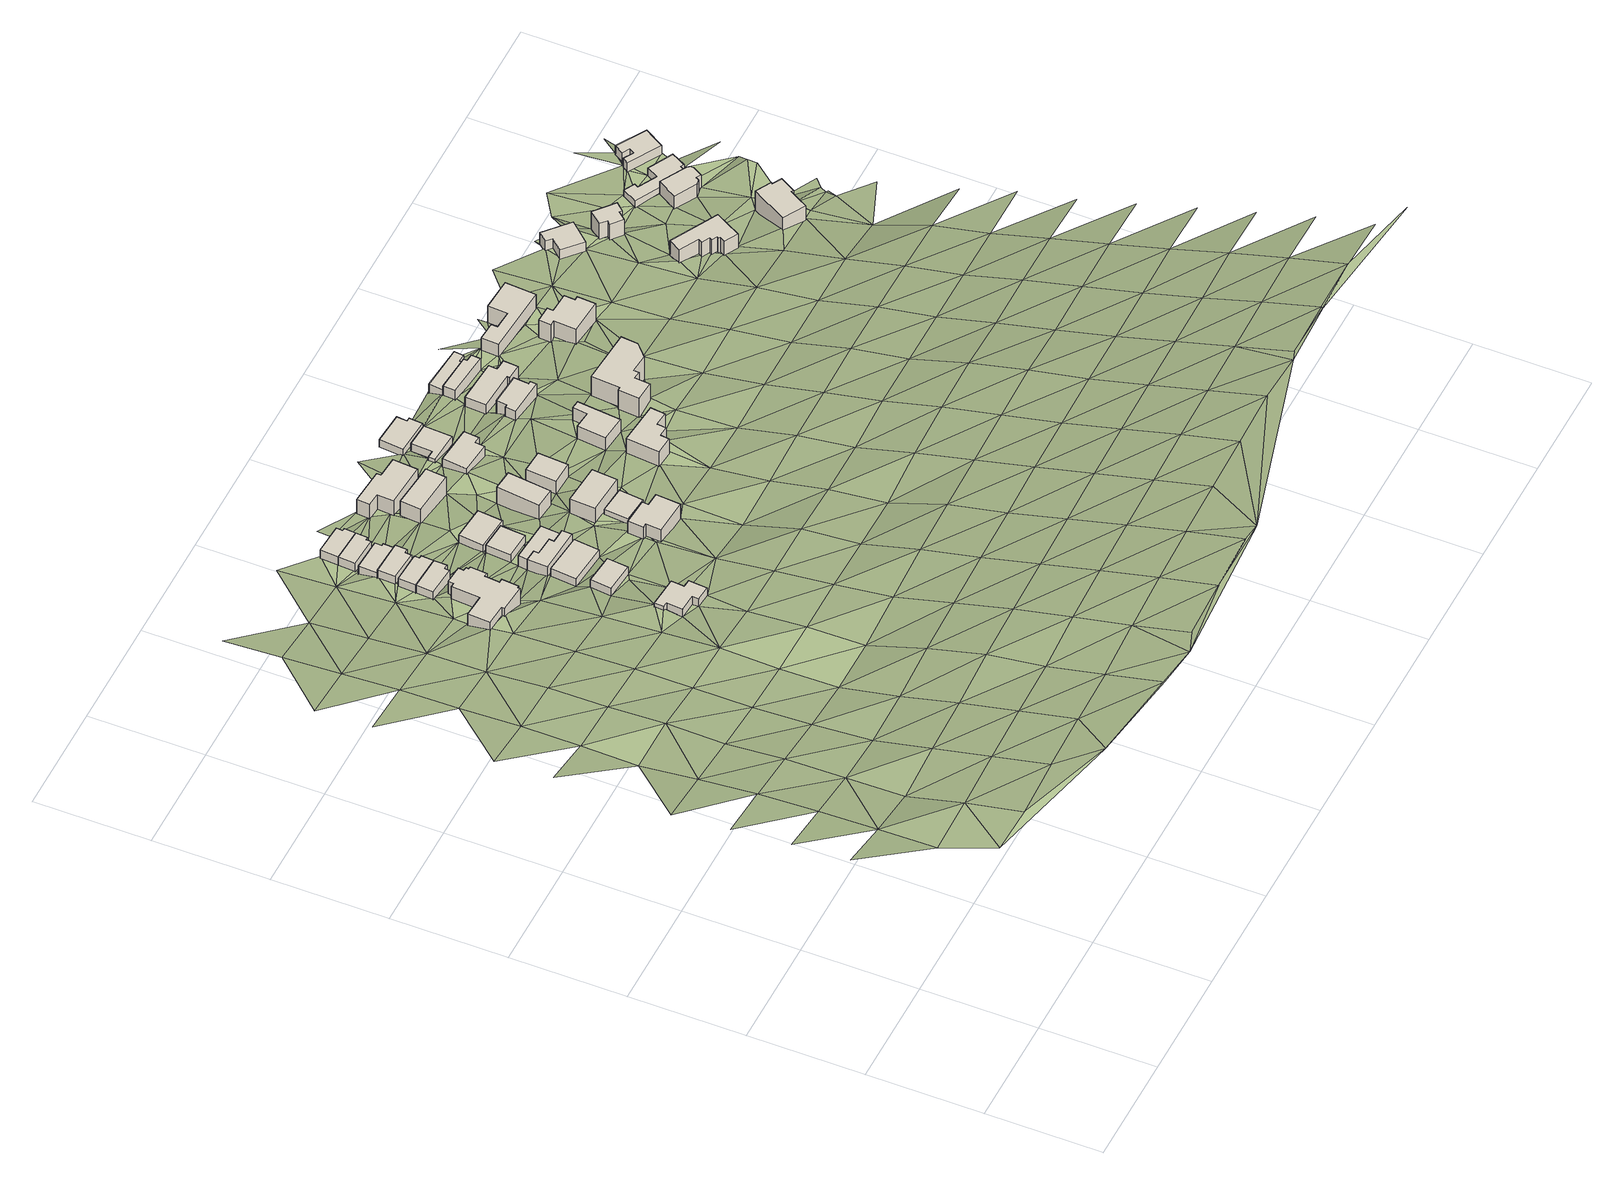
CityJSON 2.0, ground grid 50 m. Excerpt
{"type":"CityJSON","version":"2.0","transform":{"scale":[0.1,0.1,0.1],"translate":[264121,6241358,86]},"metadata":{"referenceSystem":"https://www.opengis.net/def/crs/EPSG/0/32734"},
"CityObjects":{
"building1":{"type":"Building","attributes":{"address":"50 Kylemore Road Universtity Estate Cape Town","building":"house","building:levels":"3","footprint":{"type":"Polygon"},"plus_code":"C9XHX4XH+X6W","ground_height":116.46,"building_height":9.7,"roof_height":126.16},"geometry":[{"type":"Solid","lod":"1","boundaries":[[[[0,1,2,3]],[[1,4,5,2]],[[4,6,7,5]],[[6,8,9,7]],[[8,10,11,9]],[[10,12,13,11]],[[12,14,15,13]],[[14,16,17,15]],[[16,18,19,17]],[[18,20,21,19]],[[20,22,23,21]],[[22,24,25,23]],[[24,26,27,25]],[[26,28,29,27]],[[28,30,31,29]],[[30,32,33,31]],[[32,34,35,33]],[[34,36,37,35]],[[36,38,39,37]],[[38,0,3,39]],[[3,2,5,7,9,11,13,15,17,19,21,23,25,27,29,31,33,35,37,39]],[[38,36,34,32,30,28,26,24,22,20,18,16,14,12,10,8,6,4,1,0]]]]}]},
"building2":{"type":"Building","attributes":{"address":"44 Kylemore Road Universtity Estate Cape Town","building":"house","building:levels":"2","footprint":{"type":"Polygon"},"plus_code":"C9XJXHX3+X9X","ground_height":114.93,"building_height":6.9,"roof_height":121.83},"geometry":[{"type":"Solid","lod":"1","boundaries":[[[[40,41,42,43]],[[41,44,45,42]],[[44,46,47,45]],[[46,48,49,47]],[[48,50,51,49]],[[50,40,43,51]],[[43,42,45,47,49,51]],[[50,48,46,44,41,40]]]]}]},
"building3":{"type":"Building","attributes":{"address":"41 Kylemore Road Universtity Estate Cape Town","building":"house","building:levels":"1","footprint":{"type":"Polygon"},"plus_code":"CFX4X4XJ+X4V","ground_height":119.05,"building_height":4.1,"roof_height":123.15},"geometry":[{"type":"Solid","lod":"1","boundaries":[[[[52,53,54,55]],[[53,56,57,54]],[[56,58,59,57]],[[58,60,61,59]],[[60,62,63,61]],[[62,64,65,63]],[[64,66,67,65]],[[66,68,69,67]],[[68,70,71,69]],[[70,52,55,71]],[[55,54,57,59,61,63,65,67,69,71]],[[70,68,66,64,62,60,58,56,53,52]]]]}]},
"building4":{"type":"Building","attributes":{"address":"42 Kylemore Road Universtity Estate Cape Town","building":"house","building:levels":"2","footprint":{"type":"Polygon"},"plus_code":"C9XJXRXP+XXX","ground_height":114.93,"building_height":6.9,"roof_height":121.83},"geometry":[{"type":"Solid","lod":"1","boundaries":[[[[40,72,73,43]],[[72,74,75,73]],[[74,76,77,75]],[[76,78,79,77]],[[78,41,42,79]],[[41,40,43,42]],[[43,73,75,77,79,42]],[[41,78,76,74,72,40]]]]}]},
"building5":{"type":"Building","attributes":{"address":"40 Kylemore Road Universtity Estate Cape Town","building":"house","building:levels":"2","footprint":{"type":"Polygon"},"plus_code":"C9XMXVXH+X9V","ground_height":114.93,"building_height":6.9,"roof_height":121.83},"geometry":[{"type":"Solid","lod":"1","boundaries":[[[[80,81,82,83,84,85]],[[81,86,87,83,82]],[[86,88,89,87]],[[88,90,91,89]],[[90,92,93,91]],[[92,80,85,84,93]],[[84,83,87,89,91,93]],[[92,90,88,86,81,80]]]]}]},
"building6":{"type":"Building","attributes":{"address":"38 Kylemore Road Universtity Estate Cape Town","building":"house","building:levels":"2","footprint":{"type":"Polygon"},"plus_code":"C9XPX3XF+XMR","ground_height":113.33,"building_height":6.9,"roof_height":120.23},"geometry":[{"type":"Solid","lod":"1","boundaries":[[[[94,95,96,85]],[[95,97,98,96]],[[97,99,100,98]],[[99,101,102,100]],[[101,103,82,102]],[[103,94,85,82]],[[85,96,98,100,102,82]],[[103,101,99,97,95,94]]]]}]},
"building7":{"type":"Building","attributes":{"address":"39 Kylemore Road Universtity Estate Cape Town","building":"house","building:levels":"1","footprint":{"type":"Polygon"},"plus_code":"CFX4XFXV+XPW","ground_height":116.77,"building_height":4.1,"roof_height":120.87},"geometry":[{"type":"Solid","lod":"1","boundaries":[[[[104,105,106,107]],[[105,108,109,106]],[[108,110,111,109]],[[110,104,107,111]],[[107,106,109,111]],[[110,108,105,104]]]]}]},
"building8":{"type":"Building","attributes":{"address":"36 Kylemore Road Universtity Estate Cape Town","building":"house","building:levels":"2","footprint":{"type":"Polygon"},"plus_code":"C9XQX4XG+X7V","ground_height":113.33,"building_height":6.9,"roof_height":120.23},"geometry":[{"type":"Solid","lod":"1","boundaries":[[[[112,113,114,115]],[[113,116,117,114]],[[116,118,119,117]],[[118,120,121,119]],[[120,122,123,121]],[[122,112,115,123]],[[115,114,117,119,121,123]],[[122,120,118,116,113,112]]]]}]},
"building9":{"type":"Building","attributes":{"address":"34 Kylemore Road Universtity Estate Cape Town","building":"house","building:levels":"2","footprint":{"type":"Polygon"},"plus_code":"C9XQXCXV+X4R","ground_height":113.33,"building_height":6.9,"roof_height":120.23},"geometry":[{"type":"Solid","lod":"1","boundaries":[[[[112,124,125,115]],[[124,126,127,125]],[[126,128,129,127]],[[128,130,131,129]],[[130,113,114,131]],[[113,112,115,114]],[[115,125,127,129,131,114]],[[113,130,128,126,124,112]]]]}]},
"building10":{"type":"Building","attributes":{"address":"37 Kylemore Road Universtity Estate Cape Town","building":"house","building:levels":"1","footprint":{"type":"Polygon"},"plus_code":"CFX8X4X5+XXX","ground_height":114.27,"building_height":4.1,"roof_height":118.37},"geometry":[{"type":"Solid","lod":"1","boundaries":[[[[132,133,134,135]],[[133,136,137,134]],[[136,138,139,137]],[[138,132,135,139]],[[135,134,137,139]],[[138,136,133,132]]]]}]},
"building11":{"type":"Building","attributes":{"address":"35 Kylemore Road Universtity Estate Cape Town","building":"house","building:levels":"1","footprint":{"type":"Polygon"},"plus_code":"CFX6XWX5+X6W","ground_height":114.27,"building_height":4.1,"roof_height":118.37},"geometry":[{"type":"Solid","lod":"1","boundaries":[[[[140,141,142,143]],[[141,144,145,142]],[[144,146,147,145]],[[146,148,149,147]],[[148,150,151,149]],[[150,152,153,151]],[[152,154,155,153]],[[154,156,157,155]],[[156,140,143,157]],[[143,142,145,147,149,151,153,155,157]],[[156,154,152,150,148,146,144,141,140]]]]}]},
"building12":{"type":"Building","attributes":{"address":"33 Kylemore Road Universtity Estate Cape Town","building":"house","building:levels":"1","footprint":{"type":"Polygon"},"plus_code":"CFXFXXX5+XFV","ground_height":114.27,"building_height":4.1,"roof_height":118.37},"geometry":[{"type":"Solid","lod":"1","boundaries":[[[[150,148,149,151]],[[148,146,147,149]],[[146,144,145,147]],[[144,141,142,145]],[[141,140,143,142]],[[140,158,159,143]],[[158,160,161,159]],[[160,150,151,161]],[[151,149,147,145,142,143,159,161]],[[160,158,140,141,144,146,148,150]]]]}]},
"building13":{"type":"Building","attributes":{"address":"31 Kylemore Road Universtity Estate Cape Town","building":"house","building:levels":"1","footprint":{"type":"Polygon"},"plus_code":"CFX7XPX8+XWV","ground_height":112.63,"building_height":4.1,"roof_height":116.73},"geometry":[{"type":"Solid","lod":"1","boundaries":[[[[162,163,164,165]],[[163,166,167,164]],[[166,168,169,167]],[[168,162,165,169]],[[165,164,167,169]],[[168,166,163,162]]]]}]},
"building14":{"type":"Building","attributes":{"address":"2 Westfort Road Universtity Estate Cape Town","building":"house","building:levels":"1","footprint":{"type":"Polygon"},"plus_code":"CFXCXVXW+XRV","ground_height":111.28,"building_height":4.1,"roof_height":115.38},"geometry":[{"type":"Solid","lod":"1","boundaries":[[[[170,171,172,173]],[[171,174,175,172]],[[174,176,177,175]],[[176,170,173,177]],[[173,172,175,177]],[[176,174,171,170]]]]}]},
"building15":{"type":"Building","attributes":{"address":"28 Garrick Road Universtity Estate Cape Town","building":"house","building:levels":"1.5","footprint":{"type":"Polygon"},"plus_code":"CHX2XMX7+X8X","ground_height":114.39,"building_height":5.5,"roof_height":119.89},"geometry":[{"type":"Solid","lod":"1","boundaries":[[[[178,179,180,181]],[[179,182,183,180]],[[182,184,185,183]],[[184,186,187,185]],[[186,188,189,187]],[[188,190,191,189]],[[190,192,193,191]],[[192,178,181,193]],[[181,180,183,185,187,189,191,193]],[[192,190,188,186,184,182,179,178]]]]}]},
"building16":{"type":"Building","attributes":{"address":"1 Westfort Road University Estate Cape Town","building":"house","building:levels":"2","footprint":{"type":"Polygon"},"plus_code":"CFXVXCXJ+X9V","ground_height":109.75,"building_height":6.9,"roof_height":116.65},"geometry":[{"type":"Solid","lod":"1","boundaries":[[[[194,195,196,197]],[[195,198,199,196]],[[198,200,201,199]],[[200,194,197,201]],[[197,196,199,201]],[[200,198,195,194]]]]}]},
"building17":{"type":"Building","attributes":{"address":"23 Kylemore Road University Estate Cape Town","building":"house","building:levels":"2","footprint":{"type":"Polygon"},"plus_code":"CFXRXVX2+X2W","ground_height":109.75,"building_height":6.9,"roof_height":116.65},"geometry":[{"type":"Solid","lod":"1","boundaries":[[[[202,203,204,205]],[[203,206,207,204]],[[206,208,209,207]],[[208,210,211,209]],[[210,212,213,211]],[[212,214,215,213]],[[214,216,217,215]],[[216,202,205,217]],[[205,204,207,209,211,213,215,217]],[[216,214,212,210,208,206,203,202]]]]}]},
"building18":{"type":"Building","attributes":{"address":"26 Garrick Road Universtity Estate Cape Town","building":"house","building:levels":"1","footprint":{"type":"Polygon"},"plus_code":"CHX6X8X5+XGV","ground_height":109.74,"building_height":4.1,"roof_height":113.84},"geometry":[{"type":"Solid","lod":"1","boundaries":[[[[218,219,220,221]],[[219,222,223,220]],[[222,224,225,223]],[[224,218,221,225]],[[221,220,223,225]],[[224,222,219,218]]]]}]},
"building19":{"type":"Building","attributes":{"address":"4 Westfort Road Universtity Estate Cape Town","building":"house","building:levels":"2","footprint":{"type":"Polygon"},"plus_code":"CGXMXCXQ+XVR","ground_height":109.81,"building_height":6.9,"roof_height":116.71},"geometry":[{"type":"Solid","lod":"1","boundaries":[[[[226,227,228,229]],[[227,230,231,228]],[[230,232,233,231]],[[232,226,229,233]],[[229,228,231,233]],[[232,230,227,226]]]]}]},
"building20":{"type":"Building","attributes":{"address":"24 Garrick Road Universtity Estate Cape Town","building":"house","building:levels":"2","footprint":{"type":"Polygon"},"plus_code":"CHX4XFX8+XPV","ground_height":112.1,"building_height":6.9,"roof_height":119},"geometry":[{"type":"Solid","lod":"1","boundaries":[[[[234,235,236,237]],[[235,238,239,236]],[[238,240,241,239]],[[240,234,237,241]],[[237,236,239,241]],[[240,238,235,234]]]]}]},
"building21":{"type":"Building","attributes":{"address":"6 Westfort Road Universtity Estate Cape Town","building":"house","building:levels":"2","footprint":{"type":"Polygon"},"plus_code":"CHXFXPXW+XQV","ground_height":107.49,"building_height":6.9,"roof_height":114.39},"geometry":[{"type":"Solid","lod":"1","boundaries":[[[[242,243,244,245]],[[243,246,247,244]],[[246,248,249,247]],[[248,242,245,249]],[[245,244,247,249]],[[248,246,243,242]]]]}]},
"building22":{"type":"Building","attributes":{"address":"16 Garrick Road University Estate Cape Town","building":"house","building:levels":"2","footprint":{"type":"Polygon"},"plus_code":"CHXFX9X9+X3X","ground_height":102.8,"building_height":6.9,"roof_height":109.7},"geometry":[{"type":"Solid","lod":"1","boundaries":[[[[250,251,252,253]],[[251,254,255,252]],[[254,256,257,255]],[[256,258,259,257]],[[258,260,261,259]],[[260,250,253,261]],[[253,252,255,257,259,261]],[[260,258,256,254,251,250]]]]}]},
"building23":{"type":"Building","attributes":{"address":"14 Garrick Road University Estate Cape Town","building":"house","building:levels":"1","footprint":{"type":"Polygon"},"plus_code":"CHXHX7X3+X6V","ground_height":102.8,"building_height":4.1,"roof_height":106.9},"geometry":[{"type":"Solid","lod":"1","boundaries":[[[[262,263,264,265]],[[263,266,267,264]],[[266,268,269,267]],[[268,270,271,269]],[[270,272,273,271]],[[272,262,265,273]],[[265,264,267,269,271,273]],[[272,270,268,266,263,262]]]]}]},
"building24":{"type":"Building","attributes":{"address":"12A Garrick Road University Estate Cape Town","building":"house","building:levels":"1","footprint":{"type":"Polygon"},"plus_code":"CHXHXJXR+X9R","ground_height":101.16,"building_height":4.1,"roof_height":105.26},"geometry":[{"type":"Solid","lod":"1","boundaries":[[[[274,275,276,277]],[[275,278,279,276]],[[278,280,281,279]],[[280,282,283,281]],[[282,284,285,283]],[[284,274,277,285]],[[277,276,279,281,283,285]],[[284,282,280,278,275,274]]]]}]},
"building25":{"type":"Building","attributes":{"address":"29 Garrick Road Universtity Estate Cape Town","building":"house","building:levels":"2","footprint":{"type":"Polygon"},"plus_code":"CMX3X6X2+X9V","ground_height":108.14,"building_height":6.9,"roof_height":115.04},"geometry":[{"type":"Solid","lod":"1","boundaries":[[[[286,287,288,289]],[[287,290,291,288]],[[290,292,293,291]],[[292,294,295,293]],[[294,296,297,295]],[[296,298,299,297]],[[298,300,301,299]],[[300,286,289,301]],[[289,288,291,293,295,297,299,301]],[[300,298,296,294,292,290,287,286]]]]}]},
"building26":{"type":"Building","attributes":{"address":"25 Garrick Road Universtity Estate Cape Town","building":"house","building:levels":"2","footprint":{"type":"Polygon"},"plus_code":"CMX2XVXR+XFX","ground_height":105.87,"building_height":6.9,"roof_height":112.77},"geometry":[{"type":"Solid","lod":"1","boundaries":[[[[302,303,304,305]],[[303,306,307,304]],[[306,308,309,307]],[[308,310,311,309]],[[310,312,313,311]],[[312,302,305,313]],[[305,304,307,309,311,313]],[[312,310,308,306,303,302]]]]}]},
"building27":{"type":"Building","attributes":{"address":"23 Garrick Road University Estate Cape Town","building":"house","building:levels":"1","footprint":{"type":"Polygon"},"plus_code":"CMX8X8XJ+X8R","ground_height":102.8,"building_height":4.1,"roof_height":106.9},"geometry":[{"type":"Solid","lod":"1","boundaries":[[[[314,315,316,317]],[[315,318,319,316]],[[318,320,321,319]],[[320,322,323,321]],[[322,324,325,323]],[[324,326,327,325]],[[326,328,329,327]],[[328,314,317,329]],[[317,316,319,321,323,325,327,329]],[[328,326,324,322,320,318,315,314]]]]}]},
"building28":{"type":"Building","attributes":{"address":"21 Garrick Road University Estate Cape Town","building":"house","building:levels":"1","footprint":{"type":"Polygon"},"plus_code":"CMXHX4X2+XXV","ground_height":100.16,"building_height":4.1,"roof_height":104.26},"geometry":[{"type":"Solid","lod":"1","boundaries":[[[[330,331,332,333]],[[331,334,335,332]],[[334,336,337,335]],[[336,338,339,337]],[[338,340,341,339]],[[340,342,343,341]],[[342,344,345,343]],[[344,330,333,345]],[[333,332,335,337,339,341,343,345]],[[344,342,340,338,336,334,331,330]]]]}]},
"building29":{"type":"Building","attributes":{"address":"19 Garrick Road University Estate Cape Town","building":"house","building:levels":"1","footprint":{"type":"Polygon"},"plus_code":"CMXGXXXP+X7X","ground_height":100.16,"building_height":4.1,"roof_height":104.26},"geometry":[{"type":"Solid","lod":"1","boundaries":[[[[346,347,348,349,350,351]],[[347,352,353,349,348]],[[352,354,355,353]],[[354,356,357,355]],[[356,358,359,357]],[[358,346,351,350,359]],[[350,349,353,355,357,359]],[[358,356,354,352,347,346]]]]}]},
"building30":{"type":"Building","attributes":{"address":"17 Garrick Road University Estate Cape Town","building":"house","building:levels":"1","footprint":{"type":"Polygon"},"plus_code":"CMXHXJX2+XHR","ground_height":98.15,"building_height":4.1,"roof_height":102.25},"geometry":[{"type":"Solid","lod":"1","boundaries":[[[[360,361,351,348]],[[361,362,363,351]],[[362,364,365,363]],[[364,366,367,365]],[[366,368,369,367]],[[368,360,348,369]],[[348,351,363,365,367,369]],[[368,366,364,362,361,360]]]]}]},
"building31":{"type":"Building","attributes":{"address":"Universtity Estate Cape Town","building":"house","building:levels":"3","footprint":{"type":"Polygon"},"plus_code":"CPXJX3XC+XWV","ground_height":103.57,"building_height":9.7,"roof_height":113.27},"geometry":[{"type":"Solid","lod":"1","boundaries":[[[[370,371,372,373]],[[371,374,375,372]],[[374,376,377,375]],[[376,378,379,377]],[[378,380,381,379]],[[380,382,383,381]],[[382,384,385,383]],[[384,386,387,385]],[[386,388,389,387]],[[388,390,391,389]],[[390,370,373,391]],[[373,372,375,377,379,381,383,385,387,389,391]],[[390,388,386,384,382,380,378,376,374,371,370]]]]}]},
"building32":{"type":"Building","attributes":{"address":"110 Upper Roodebloem Road University Estate Cape Town","building":"house","building:levels":"2","footprint":{"type":"Polygon"},"plus_code":"CQXPXGX4+XPW","ground_height":96.77,"building_height":6.9,"roof_height":103.67},"geometry":[{"type":"Solid","lod":"1","boundaries":[[[[392,393,394,395]],[[393,396,397,394]],[[396,398,399,397]],[[398,400,401,399]],[[400,402,403,401]],[[402,404,405,403]],[[404,406,407,405]],[[406,392,395,407]],[[395,394,397,399,401,403,405,407]],[[406,404,402,400,398,396,393,392]]]]}]},
"building33":{"type":"Building","attributes":{"address":"112 Upper Roodebloem Road University Estate Cape Town","building":"house","building:levels":"2","footprint":{"type":"Polygon"},"plus_code":"CQXRX5XW+X7W","ground_height":98.6,"building_height":6.9,"roof_height":105.5},"geometry":[{"type":"Solid","lod":"1","boundaries":[[[[408,409,410,411]],[[409,412,413,410]],[[412,414,415,413]],[[414,416,417,415]],[[416,418,419,417]],[[418,420,421,419]],[[420,422,423,421]],[[422,424,425,423]],[[424,426,427,425]],[[426,408,411,427]],[[411,410,413,415,417,419,421,423,425,427]],[[426,424,422,420,418,416,414,412,409,408]]]]}]},
"building34":{"type":"Building","attributes":{"address":"17 Beatty Road University Estate Cape Town","building":"house","building:levels":"1","footprint":{"type":"Polygon"},"plus_code":"C2X2XJXM+XRW","ground_height":92.8,"building_height":4.1,"roof_height":96.9},"geometry":[{"type":"Solid","lod":"1","boundaries":[[[[428,429,430,431]],[[429,432,433,430]],[[432,434,435,433]],[[434,436,437,435]],[[436,438,439,437]],[[438,428,431,439]],[[431,430,433,435,437,439]],[[438,436,434,432,429,428]]]]}]},
"building35":{"type":"Building","attributes":{"address":"2 Cloete Road Universtity Estate Cape Town","building":"house","building:levels":"2","footprint":{"type":"Polygon"},"plus_code":"C3X3X5XX+XJW","ground_height":96.04,"building_height":6.9,"roof_height":102.94},"geometry":[{"type":"Solid","lod":"1","boundaries":[[[[440,441,442,443]],[[441,444,445,442]],[[444,446,447,445]],[[446,448,449,447]],[[448,450,451,449]],[[450,452,453,451]],[[452,454,455,453]],[[454,456,457,455]],[[456,458,459,457]],[[458,460,461,459]],[[460,462,463,461]],[[462,440,443,463]],[[443,442,445,447,449,451,453,455,457,459,461,463]],[[462,460,458,456,454,452,450,448,446,444,441,440]]]]}]},
"building36":{"type":"Building","attributes":{"address":"3 Cloete Road University Estate Cape Town","building":"house","building:levels":"3","footprint":{"type":"Polygon"},"plus_code":"C2XPXQXV+XGR","ground_height":90.59,"building_height":9.7,"roof_height":100.29},"geometry":[{"type":"Solid","lod":"1","boundaries":[[[[464,465,466,467]],[[465,468,469,466]],[[468,470,471,469]],[[470,472,473,471]],[[472,474,475,473]],[[474,476,477,475]],[[476,478,479,477]],[[478,464,467,479]],[[467,466,469,471,473,475,477,479]],[[478,476,474,472,470,468,465,464]]]]}]},
"building37":{"type":"Building","attributes":{"address":"4 Cloete Road Universtity Estate Cape Town","building":"house","building:levels":"2","footprint":{"type":"Polygon"},"plus_code":"C4X8X6XG+X8V","ground_height":98.18,"building_height":6.9,"roof_height":105.08},"geometry":[{"type":"Solid","lod":"1","boundaries":[[[[480,481,482,483]],[[481,484,485,482]],[[484,486,487,485]],[[486,488,489,487]],[[488,490,491,489]],[[490,492,493,491]],[[492,494,495,493]],[[494,480,483,495]],[[483,482,485,487,489,491,493,495]],[[494,492,490,488,486,484,481,480]]]]}]},
"building38":{"type":"Building","attributes":{"address":"20 Cloete Road University Estate Cape Town","building":"house","building:levels":"2","footprint":{"type":"Polygon"},"plus_code":"C4X5XMXH+XHV","ground_height":91.67,"building_height":6.9,"roof_height":98.57},"geometry":[{"type":"Solid","lod":"1","boundaries":[[[[496,497,498,499]],[[497,500,501,498]],[[500,502,503,501]],[[502,504,505,503]],[[504,506,507,505]],[[506,508,509,507]],[[508,510,511,509]],[[510,512,513,511]],[[512,496,499,513]],[[499,498,501,503,505,507,509,511,513]],[[512,510,508,506,504,502,500,497,496]]]]}]},
"building39":{"type":"Building","attributes":{"address":"18 Haig Road University Estate Cape Town","building":"house","building:levels":"1","footprint":{"type":"Polygon"},"plus_code":"C4X9XCX2+XXV","ground_height":89.19,"building_height":4.1,"roof_height":93.29},"geometry":[{"type":"Solid","lod":"1","boundaries":[[[[514,515,516,517]],[[515,518,519,516]],[[518,520,521,519]],[[520,522,523,521]],[[522,524,525,523]],[[524,526,527,525]],[[526,528,529,527]],[[528,530,531,529]],[[530,532,533,531]],[[532,514,517,533]],[[517,516,519,521,523,525,527,529,531,533]],[[532,530,528,526,524,522,520,518,515,514]]]]}]},
"building40":{"type":"Building","attributes":{"address":"16 Haig Road University Estate Cape Town","building":"house","building:levels":"1","footprint":{"type":"Polygon"},"plus_code":"C4XXXVXM+XJR","ground_height":89.19,"building_height":4.1,"roof_height":93.29},"geometry":[{"type":"Solid","lod":"1","boundaries":[[[[534,535,536,537]],[[535,538,539,536]],[[538,540,541,539]],[[540,542,543,541]],[[542,544,545,543]],[[544,546,547,545]],[[546,548,549,547]],[[548,534,537,549]],[[537,536,539,541,543,545,547,549]],[[548,546,544,542,540,538,535,534]]]]}]},
"terrain1":{"type":"TINRelief","geometry":[{"type":"CompositeSurface","lod":"1","boundaries":[[[550,551,552]],[[553,554,550]],[[555,552,556]],[[550,552,555]],[[557,553,558]],[[559,555,556]],[[560,558,561]],[[553,550,562]],[[555,563,550]],[[556,564,559]],[[565,560,561]],[[558,553,562]],[[550,563,562]],[[555,559,566]],[[567,561,558]],[[568,569,565]],[[563,555,570]],[[566,559,564]],[[567,558,562]],[[570,555,566]],[[571,568,572]],[[563,573,562]],[[565,561,574]],[[575,561,567]],[[570,573,563]],[[571,572,576]],[[568,565,574]],[[574,561,575]],[[567,562,577]],[[566,564,578]],[[578,570,566]],[[573,577,562]],[[579,572,568]],[[576,580,581]],[[567,582,575]],[[579,568,574]],[[583,573,570]],[[577,582,567]],[[578,583,570]],[[580,584,585]],[[575,586,574]],[[587,576,572]],[[588,572,579]],[[578,564,589]],[[590,577,573]],[[582,586,575]],[[591,585,584]],[[576,587,580]],[[583,590,573]],[[572,588,587]],[[579,574,592]],[[582,577,593]],[[586,592,574]],[[589,564,594]],[[583,578,595]],[[596,584,580]],[[593,577,590]],[[579,597,588]],[[578,589,595]],[[580,587,596]],[[598,586,582]],[[597,579,592]],[[583,599,590]],[[598,582,593]],[[588,600,587]],[[601,591,584]],[[599,583,595]],[[596,602,584]],[[603,592,586]],[[588,597,600]],[[595,589,594]],[[593,590,604]],[[605,591,601]],[[598,603,586]],[[584,602,601]],[[604,590,599]],[[606,596,587]],[[607,597,592]],[[587,600,608]],[[598,593,609]],[[603,607,592]],[[608,606,587]],[[594,610,595]],[[610,599,595]],[[609,593,604]],[[597,611,600]],[[596,612,602]],[[613,596,606]],[[598,614,603]],[[594,615,610]],[[596,613,616]],[[611,597,607]],[[617,604,599]],[[614,598,609]],[[612,596,616]],[[618,608,600]],[[602,619,601]],[[610,617,599]],[[620,606,608]],[[615,594,621]],[[607,603,622]],[[611,618,600]],[[623,606,620]],[[624,609,604]],[[622,603,614]],[[619,602,612]],[[616,613,625]],[[621,610,615]],[[624,604,617]],[[611,607,66]],[[608,626,620]],[[616,625,627]],[[618,626,608]],[[616,628,612]],[[614,609,629]],[[616,627,628]],[[630,607,622]],[[601,619,631]],[[618,611,632]],[[633,617,610]],[[66,607,70]],[[634,611,66]],[[629,609,624]],[[632,611,634]],[[635,620,626]],[[612,628,636]],[[607,630,70]],[[637,628,627]],[[637,627,638]],[[636,639,612]],[[633,610,621]],[[612,640,619]],[[639,641,612]],[[642,635,643]],[[644,622,614]],[[621,594,645]],[[640,612,641]],[[634,66,64]],[[635,626,643]],[[105,618,632]],[[646,628,637]],[[624,617,647]],[[4,1,6]],[[626,618,104]],[[629,644,614]],[[70,68,66]],[[1,8,6]],[[640,648,619]],[[18,646,637]],[[104,618,105]],[[647,617,633]],[[648,649,619]],[[1,650,8]],[[16,14,18]],[[641,639,76]],[[631,619,651]],[[619,649,652]],[[643,626,653]],[[654,630,622]],[[70,630,52]],[[10,14,12]],[[650,10,8]],[[14,646,18]],[[150,1,643]],[[652,651,619]],[[14,10,50]],[[655,629,624]],[[50,646,14]],[[632,656,105]],[[133,626,104]],[[644,654,622]],[[48,646,50]],[[632,58,656]],[[88,641,76]],[[633,621,657]],[[626,133,132]],[[1,160,650]],[[655,624,647]],[[648,99,649]],[[626,132,653]],[[56,53,58]],[[653,150,643]],[[52,630,658]],[[76,74,72]],[[72,40,659]],[[162,10,650]],[[659,76,72]],[[656,108,105]],[[88,76,92]],[[50,10,162]],[[76,659,92]],[[1,150,160]],[[660,644,629]],[[90,88,92]],[[110,133,104]],[[658,630,654]],[[118,649,99]],[[108,656,58]],[[647,633,661]],[[128,662,651]],[[650,160,163]],[[621,645,657]],[[660,629,655]],[[171,40,50]],[[663,53,52]],[[97,95,99]],[[663,58,53]],[[163,162,650]],[[659,40,171]],[[661,633,657]],[[122,99,95]],[[118,99,122]],[[118,122,120]],[[92,659,171]],[[110,136,133]],[[662,128,664]],[[654,644,665]],[[666,50,162]],[[653,132,138]],[[663,52,658]],[[666,171,50]],[[108,58,667]],[[647,668,655]],[[665,644,660]],[[128,126,124]],[[80,92,669]],[[670,128,124]],[[128,670,664]],[[166,163,160]],[[95,80,669]],[[670,671,664]],[[668,647,661]],[[672,110,108]],[[661,657,645]],[[667,58,663]],[[122,95,673]],[[92,171,674]],[[675,653,138]],[[676,658,654]],[[122,677,112]],[[124,112,677]],[[136,110,672]],[[660,655,678]],[[666,162,168]],[[160,158,166]],[[677,670,124]],[[676,654,665]],[[92,674,669]],[[138,136,675]],[[108,667,672]],[[678,655,668]],[[679,670,680]],[[669,673,95]],[[681,663,658]],[[666,168,682]],[[677,122,673]],[[683,684,158]],[[685,675,136]],[[686,667,663]],[[661,645,687]],[[166,682,168]],[[688,136,672]],[[665,660,689]],[[682,166,158]],[[677,680,670]],[[170,674,171]],[[676,681,658]],[[685,136,688]],[[684,675,685]],[[668,661,687]],[[689,660,678]],[[667,686,690]],[[690,672,667]],[[684,691,158]],[[686,663,178]],[[682,158,692]],[[693,673,669]],[[677,673,694]],[[693,695,673]],[[665,696,676]],[[684,685,691]],[[695,694,673]],[[663,681,697]],[[669,674,698]],[[699,685,688]],[[668,700,678]],[[691,692,158]],[[674,170,698]],[[697,178,663]],[[696,665,689]],[[226,170,682]],[[701,685,699]],[[702,699,688]],[[691,685,701]],[[226,682,692]],[[668,687,700]],[[693,202,695]],[[699,703,701]],[[704,705,680]],[[681,676,706]],[[645,707,687]],[[708,692,691]],[[689,678,709]],[[710,170,226]],[[706,676,696]],[[702,224,699]],[[698,170,710]],[[179,702,711]],[[703,240,701]],[[194,202,693]],[[678,700,709]],[[697,712,178]],[[702,179,224]],[[713,705,704]],[[178,712,179]],[[697,681,714]],[[246,708,691]],[[704,715,713]],[[224,179,712]],[[226,232,710]],[[696,689,716]],[[703,218,240]],[[706,714,681]],[[246,691,234]],[[203,713,715]],[[700,687,707]],[[698,710,717]],[[689,709,716]],[[202,194,718]],[[243,232,708]],[[708,246,243]],[[224,719,218]],[[718,203,202]],[[712,697,720]],[[717,710,232]],[[194,698,721]],[[240,218,719]],[[240,719,234]],[[696,722,706]],[[203,723,713]],[[707,645,724]],[[194,721,718]],[[720,697,714]],[[721,698,717]],[[725,224,712]],[[234,248,246]],[[709,700,726]],[[696,716,722]],[[224,725,719]],[[718,727,203]],[[728,232,243]],[[700,707,726]],[[718,721,729]],[[717,232,728]],[[727,723,203]],[[729,730,718]],[[714,706,731]],[[712,720,732]],[[727,718,730]],[[234,719,733]],[[242,248,734]],[[709,735,716]],[[242,728,243]],[[732,725,712]],[[706,722,731]],[[248,234,310]],[[728,736,717]],[[709,726,735]],[[734,248,310]],[[729,721,272]],[[263,730,266]],[[719,725,733]],[[263,727,730]],[[714,737,720]],[[645,738,724]],[[310,234,733]],[[308,242,734]],[[722,716,739]],[[714,731,737]],[[736,728,740]],[[260,272,721]],[[741,736,740]],[[724,726,707]],[[735,739,716]],[[742,725,732]],[[263,743,727]],[[308,734,310]],[[744,732,720]],[[745,728,242]],[[731,722,746]],[[743,263,262]],[[747,742,732]],[[720,737,744]],[[740,728,748]],[[749,735,726]],[[262,272,743]],[[242,308,745]],[[746,722,739]],[[733,312,310]],[[742,747,750]],[[260,740,751]],[[749,726,724]],[[732,752,747]],[[272,260,753]],[[731,754,737]],[[728,745,748]],[[752,732,744]],[[312,733,286]],[[272,753,743]],[[735,755,739]],[[756,747,300]],[[751,740,748]],[[754,731,746]],[[308,306,303]],[[303,745,308]],[[260,751,757]],[[749,755,735]],[[747,752,300]],[[743,758,280]],[[753,260,757]],[[744,737,759]],[[745,303,302]],[[739,760,746]],[[761,312,286]],[[749,724,738]],[[759,737,754]],[[762,743,753]],[[763,302,312]],[[764,751,765]],[[766,286,300]],[[751,764,757]],[[766,300,752]],[[762,758,743]],[[755,760,739]],[[761,763,312]],[[748,745,767]],[[744,768,752]],[[761,286,766]],[[769,280,758]],[[302,767,745]],[[746,770,754]],[[768,744,759]],[[757,764,331]],[[763,771,302]],[[755,749,772]],[[766,773,761]],[[767,302,771]],[[760,770,746]],[[738,772,749]],[[763,774,771]],[[766,752,775]],[[322,331,764]],[[762,753,342]],[[754,776,759]],[[775,752,768]],[[322,777,778]],[[755,779,760]],[[738,780,772]],[[773,781,782]],[[771,783,767]],[[770,776,754]],[[783,778,767]],[[331,322,334]],[[784,773,766]],[[322,778,336]],[[772,779,755]],[[322,336,334]],[[354,762,342]],[[781,773,388]],[[778,783,336]],[[759,785,768]],[[780,738,786]],[[784,766,775]],[[787,781,388]],[[770,760,788]],[[338,342,340]],[[776,785,759]],[[388,773,784]],[[783,771,370]],[[772,780,789]],[[358,356,346]],[[788,760,779]],[[342,790,354]],[[338,790,342]],[[362,346,791]],[[346,356,791]],[[768,792,775]],[[793,338,336]],[[776,770,794]],[[790,793,354]],[[793,790,338]],[[789,780,786]],[[356,354,795]],[[768,785,792]],[[336,783,796]],[[791,356,795]],[[772,797,779]],[[366,791,795]],[[784,798,388]],[[793,795,354]],[[794,770,788]],[[390,388,798]],[[366,795,799]],[[370,800,783]],[[775,801,784]],[[336,796,793]],[[789,797,772]],[[798,370,390]],[[776,802,785]],[[775,792,801]],[[796,783,800]],[[788,779,803]],[[804,795,805]],[[794,802,776]],[[784,806,798]],[[797,803,779]],[[800,370,807]],[[793,796,808]],[[785,809,792]],[[370,798,810]],[[806,784,801]],[[808,811,793]],[[789,786,812]],[[788,813,794]],[[800,814,796]],[[815,805,816]],[[370,810,807]],[[802,809,785]],[[797,789,812]],[[803,813,788]],[[807,810,800]],[[793,811,817]],[[805,815,396]],[[801,792,818]],[[819,805,396]],[[811,808,820]],[[821,798,806]],[[802,794,822]],[[821,810,798]],[[792,809,818]],[[797,823,803]],[[794,813,822]],[[811,820,817]],[[824,414,820]],[[801,825,806]],[[823,797,812]],[[820,414,817]],[[802,826,809]],[[818,825,801]],[[827,828,414]],[[829,396,393]],[[813,803,830]],[[831,828,810]],[[802,822,826]],[[831,810,821]],[[821,806,832]],[[823,830,803]],[[786,833,812]],[[834,414,828]],[[834,817,414]],[[818,809,835]],[[825,832,806]],[[834,393,817]],[[828,831,834]],[[822,813,836]],[[835,809,826]],[[823,812,837]],[[838,831,821]],[[830,836,813]],[[818,839,825]],[[838,821,832]],[[840,393,834]],[[822,841,826]],[[835,839,818]],[[842,830,823]],[[836,841,822]],[[831,843,834]],[[832,825,844]],[[838,845,831]],[[835,826,846]],[[844,825,839]],[[840,834,847]],[[848,836,830]],[[843,831,845]],[[846,826,841]],[[832,849,838]],[[847,834,850]],[[850,834,843]],[[845,838,851]],[[835,852,839]],[[853,832,844]],[[851,838,854]],[[855,841,836]],[[832,853,849]],[[835,846,852]],[[845,851,441]],[[856,854,838]],[[849,856,838]],[[850,857,847]],[[858,851,854]],[[844,839,859]],[[843,845,860]],[[441,861,845]],[[862,846,841]],[[856,863,854]],[[428,864,847]],[[859,839,852]],[[865,856,849]],[[866,865,849]],[[865,867,856]],[[845,861,860]],[[853,868,849]],[[869,843,860]],[[864,428,870]],[[871,843,869]],[[844,872,853]],[[428,871,870]],[[869,860,873]],[[874,868,853]],[[852,846,875]],[[441,876,861]],[[877,844,859]],[[871,869,464]],[[876,441,878]],[[872,844,877]],[[871,879,870]],[[476,474,861]],[[872,874,853]],[[871,464,879]],[[861,876,476]],[[859,852,880]],[[868,874,494]],[[868,494,878]],[[464,478,881]],[[881,879,464]],[[878,882,876]],[[883,476,876]],[[478,476,883]],[[884,877,859]],[[877,885,872]],[[883,881,478]],[[882,883,876]],[[881,886,879]],[[878,496,882]],[[494,887,878]],[[885,888,872]],[[889,885,877]],[[887,496,878]],[[883,890,881]],[[888,885,891]],[[883,882,510]],[[881,890,886]],[[494,492,887]],[[891,885,892]],[[877,893,889]],[[488,492,490]],[[892,885,889]],[[887,492,488]],[[883,510,894]],[[895,488,891]],[[887,502,496]],[[895,891,892]],[[496,502,497]],[[528,526,524]],[[886,890,896]],[[502,500,497]],[[889,897,892]],[[890,528,898]],[[895,899,488]],[[894,510,508]],[[900,887,488]],[[522,528,524]],[[887,901,502]],[[528,522,898]],[[896,890,898]],[[894,508,506]],[[506,504,894]],[[894,504,902]],[[898,522,903]],[[904,504,502]],[[905,894,902]],[[887,900,901]],[[904,902,504]],[[903,522,906]],[[502,901,904]],[[906,898,903]],[[896,907,908]],[[908,909,896]],[[906,522,520]],[[908,907,910]],[[909,911,896]],[[520,902,912]],[[535,913,909]],[[909,913,914]]]}]}
},
"vertices":[
[963,2624,305],[969,2698,305],[969,2698,402],[963,2624,402],[952,2699,305],[952,2699,402],[957,2763,305],[957,2763,402],[974,2762,305],[974,2762,402],[979,2835,305],[979,2835,402],[968,2836,305],[968,2836,402],[969,2848,305],[969,2848,402],[953,2850,305],[953,2850,402],[955,2874,305],[955,2874,402],[874,2880,305],[874,2880,402],[872,2856,305],[872,2856,402],[854,2857,305],[854,2857,402],[845,2733,305],[845,2733,402],[748,2740,305],[748,2740,402],[741,2642,305],[741,2642,402],[833,2635,305],[833,2635,402],[832,2622,305],[832,2622,402],[954,2613,305],[954,2613,402],[954,2624,305],[954,2624,402],
[991,2993,289],[843,3001,289],[843,3001,358],[991,2993,358],[838,2925,289],[838,2925,358],[968,2916,289],[968,2916,358],[970,2938,289],[970,2938,358],[990,2936,289],[990,2936,358],
[1280,1976,330],[1286,2057,330],[1286,2057,372],[1280,1976,372],[1252,2059,330],[1252,2059,372],[1256,2117,330],[1256,2117,372],[1123,2127,330],[1123,2127,372],[1120,2086,330],[1120,2086,372],[1142,2084,330],[1142,2084,372],[1137,2014,330],[1137,2014,372],[1214,2008,330],[1214,2008,372],[1212,1981,330],[1212,1981,372],
[994,3047,289],[994,3047,358],[981,3048,289],[981,3048,358],[982,3071,289],[982,3071,358],[847,3078,289],[847,3078,358],
[1004,3162,289],[855,3168,289],[855,3168,342],[855,3168,358],[1004,3162,358],[1004,3162,342],[852,3093,289],[852,3093,358],[982,3083,289],[982,3083,358],[984,3111,289],[984,3111,358],[1003,3110,289],[1003,3110,358],
[1004,3162,273],[1006,3213,273],[1006,3213,342],[996,3214,273],[996,3214,342],[997,3244,273],[997,3244,342],[859,3250,273],[859,3250,342],[855,3168,273],
[1154,2410,308],[1145,2318,308],[1145,2318,349],[1154,2410,349],[1276,2306,308],[1276,2306,349],[1285,2398,308],[1285,2398,349],
[1015,3332,273],[871,3340,273],[871,3340,342],[1015,3332,342],[867,3266,273],[867,3266,342],[998,3259,273],[998,3259,342],[999,3281,273],[999,3281,342],[1012,3280,273],[1012,3280,342],
[1018,3382,273],[1018,3382,342],[1006,3383,273],[1006,3383,342],[1008,3411,273],[1008,3411,342],[876,3419,273],[876,3419,342],
[1168,2583,283],[1157,2471,283],[1157,2471,324],[1168,2583,324],[1335,2454,283],[1335,2454,324],[1346,2566,283],[1346,2566,324],
[1352,2628,266],[1305,2631,266],[1305,2631,324],[1352,2628,324],[1307,2653,266],[1307,2653,324],[1224,2659,266],[1224,2659,324],[1225,2680,266],[1225,2680,324],[1175,2684,266],[1175,2684,324],[1169,2596,266],[1169,2596,324],[1368,2584,266],[1368,2584,324],[1370,2628,266],[1370,2628,324],
[1358,2711,266],[1358,2711,324],[1178,2724,266],[1178,2724,324],
[1193,2867,266],[1184,2759,266],[1184,2759,307],[1193,2867,307],[1302,2750,266],[1302,2750,307],[1310,2858,266],[1310,2858,307],
[1359,2976,253],[1209,2989,253],[1209,2989,294],[1359,2976,294],[1199,2880,253],[1199,2880,294],[1349,2867,253],[1349,2867,294],
[1672,2267,260],[1680,2374,260],[1680,2374,339],[1672,2267,339],[1620,2378,260],[1620,2378,339],[1622,2405,260],[1622,2405,339],[1506,2413,260],[1506,2413,339],[1501,2344,260],[1501,2344,339],[1520,2343,260],[1520,2343,339],[1516,2277,260],[1516,2277,339],
[1467,3244,201],[1270,3262,201],[1270,3262,307],[1467,3244,307],[1262,3172,201],[1262,3172,307],[1459,3155,201],[1459,3155,307],
[1452,3271,201],[1460,3379,201],[1460,3379,307],[1452,3271,307],[1366,3386,201],[1366,3386,307],[1367,3405,201],[1367,3405,307],[1209,3417,201],[1209,3417,307],[1205,3360,201],[1205,3360,307],[1264,3355,201],[1264,3355,307],[1259,3285,201],[1259,3285,307],
[1697,2535,237],[1579,2546,237],[1579,2546,278],[1697,2535,278],[1570,2441,237],[1570,2441,278],[1687,2430,237],[1687,2430,278],
[1490,2957,218],[1470,2769,218],[1470,2769,307],[1490,2957,307],[1559,2760,218],[1559,2760,307],[1579,2948,218],[1579,2948,307],
[1707,2655,237],[1530,2668,237],[1530,2668,330],[1707,2655,330],[1522,2558,237],[1522,2558,330],[1699,2545,237],[1699,2545,330],
[1742,2898,215],[1641,2904,215],[1641,2904,284],[1742,2898,284],[1633,2772,215],[1633,2772,284],[1734,2767,215],[1734,2767,284],
[1604,3237,168],[1594,3129,168],[1594,3129,237],[1604,3237,237],[1731,3117,168],[1731,3117,237],[1735,3159,168],[1735,3159,237],[1764,3156,168],[1764,3156,237],[1770,3222,168],[1770,3222,237],
[1758,3385,168],[1652,3391,168],[1652,3391,209],[1758,3385,209],[1647,3299,168],[1647,3299,209],[1614,3301,168],[1614,3301,209],[1613,3271,168],[1613,3271,209],[1752,3263,168],[1752,3263,209],
[1634,3516,152],[1626,3411,152],[1626,3411,193],[1634,3516,193],[1782,3400,152],[1782,3400,193],[1786,3460,152],[1786,3460,193],[1770,3461,152],[1770,3461,193],[1773,3506,152],[1773,3506,193],
[2134,2604,196],[1946,2621,196],[1946,2621,290],[2134,2604,290],[1933,2476,196],[1933,2476,290],[2013,2469,196],[2013,2469,290],[2017,2508,196],[2017,2508,290],[2062,2504,196],[2062,2504,290],[2066,2545,196],[2066,2545,290],[2128,2540,196],[2128,2540,290],
[2067,2880,199],[2030,2884,199],[2030,2884,268],[2067,2880,268],[2023,2820,199],[2023,2820,268],[1949,2827,199],[1949,2827,268],[1936,2701,199],[1936,2701,268],[2049,2691,199],[2049,2691,268],
[1974,3097,121],[2140,3085,121],[2140,3085,209],[1974,3097,209],[2142,3113,121],[2142,3113,209],[2129,3114,121],[2129,3114,209],[2134,3178,121],[2134,3178,209],[1995,3188,121],[1995,3188,209],[1991,3142,121],[1991,3142,209],[1978,3143,121],[1978,3143,209],
[1980,3225,121],[2151,3214,121],[2151,3214,183],[1980,3225,183],[2150,3202,121],[2150,3202,183],[2218,3198,121],[2218,3198,183],[2222,3263,121],[2222,3263,183],[2173,3266,121],[2173,3266,183],[2176,3304,121],[2176,3304,183],[1985,3316,121],[1985,3316,183],
[2168,3405,121],[2004,3417,121],[2004,3417,162],[2004,3417,183],[2168,3405,183],[2168,3405,162],[2001,3363,121],[2001,3363,183],[2196,3346,121],[2196,3346,183],[2199,3387,121],[2199,3387,183],[2167,3389,121],[2167,3389,183],
[2004,3417,100],[2168,3405,100],[2170,3423,100],[2170,3423,162],[2204,3420,100],[2204,3420,162],[2207,3463,100],[2207,3463,162],[2009,3478,100],[2009,3478,162],
[2446,2870,149],[2207,2887,149],[2207,2887,273],[2446,2870,273],[2198,2762,149],[2198,2762,273],[2184,2763,149],[2184,2763,273],[2177,2671,149],[2177,2671,273],[2264,2664,149],[2264,2664,273],[2269,2731,149],[2269,2731,273],[2302,2728,149],[2302,2728,273],[2304,2751,149],[2304,2751,273],[2384,2745,149],[2384,2745,273],[2440,2797,149],[2440,2797,273],
[2601,3298,87],[2609,3432,87],[2609,3432,177],[2601,3298,177],[2468,3440,87],[2468,3440,177],[2463,3355,87],[2463,3355,177],[2383,3360,87],[2383,3360,177],[2384,3388,87],[2384,3388,177],[2302,3393,87],[2302,3393,177],[2298,3316,87],[2298,3316,177],
[2635,3063,90],[2639,3142,90],[2639,3142,195],[2635,3063,195],[2621,3143,90],[2621,3143,195],[2624,3191,90],[2624,3191,195],[2535,3196,90],[2535,3196,195],[2536,3222,90],[2536,3222,195],[2464,3225,90],[2464,3225,195],[2461,3171,90],[2461,3171,195],[2483,3170,90],[2483,3170,195],[2478,3072,90],[2478,3072,195],
[2966,3449,46],[2932,3411,46],[2932,3411,109],[2966,3449,109],[2956,3390,46],[2956,3390,109],[2912,3341,46],[2912,3341,109],[2993,3268,46],[2993,3268,109],[3071,3356,46],[3071,3356,109],
[3283,2845,90],[3080,2954,90],[3080,2954,169],[3283,2845,169],[3051,2901,90],[3051,2901,169],[3131,2857,90],[3131,2857,169],[3121,2839,90],[3121,2839,169],[3155,2821,90],[3155,2821,169],[3149,2810,90],[3149,2810,169],[3172,2798,90],[3172,2798,169],[3167,2790,90],[3167,2790,169],[3175,2786,90],[3175,2786,169],[3163,2764,90],[3163,2764,169],[3221,2732,90],[3221,2732,169],
[3120,3302,46],[3073,3248,46],[3073,3248,143],[3120,3302,143],[3100,3225,46],[3100,3225,143],[3086,3209,46],[3086,3209,143],[3132,3170,46],[3132,3170,143],[3162,3205,46],[3162,3205,143],[3172,3196,46],[3172,3196,143],[3203,3232,46],[3203,3232,143],
[3349,2602,85],[3445,2549,85],[3445,2549,191],[3349,2602,191],[3491,2632,85],[3491,2632,191],[3501,2626,85],[3501,2626,191],[3538,2693,85],[3538,2693,191],[3499,2715,85],[3499,2715,191],[3503,2722,85],[3503,2722,191],[3437,2758,85],[3437,2758,191],
[3435,3000,57],[3458,3006,57],[3458,3006,126],[3435,3000,126],[3465,3019,57],[3465,3019,126],[3486,3007,57],[3486,3007,126],[3510,3051,57],[3510,3051,126],[3510,3064,57],[3510,3064,126],[3502,3075,57],[3502,3075,126],[3389,3138,57],[3389,3138,126],[3338,3053,57],[3338,3053,126],
[3521,3083,32],[3540,3119,32],[3540,3119,73],[3521,3083,73],[3555,3111,32],[3555,3111,73],[3588,3173,32],[3588,3173,73],[3481,3230,32],[3481,3230,73],[3453,3180,32],[3453,3180,73],[3374,3223,32],[3374,3223,73],[3383,3240,32],[3383,3240,73],[3337,3265,32],[3337,3265,73],[3302,3200,32],[3302,3200,73],
[3611,3231,24],[3663,3318,24],[3663,3318,73],[3611,3231,73],[3538,3392,24],[3538,3392,73],[3514,3352,24],[3514,3352,73],[3544,3334,24],[3544,3334,73],[3532,3313,24],[3532,3313,73],[3490,3338,24],[3490,3338,73],[3474,3312,24],[3474,3312,73],
[254,790,518],[5,790,584],[254,540,521],[254,1040,508],[5,1040,561],[503,540,535],[339,318,538],[5,1295,534],[254,1295,494],[503,290,594],[5,1545,508],[254,1545,467],[503,1040,458],[503,790,465],[869,113,673],[254,1795,436],[752,290,619],[503,1295,454],[254,2040,439],[5,2040,501],[752,540,556],[5,2290,481],[254,2290,440],[752,790,494],[503,1795,434],[503,1545,428],[254,2550,428],[752,1040,430],[1001,290,636],[503,2040,421],[254,2800,421],[5,2800,451],[752,1295,409],[1001,540,573],[254,3045,405],[5,3045,434],[752,1545,395],[503,2550,394],[503,2290,417],[1250,40,713],[1001,790,509],[254,3295,387],[752,1795,394],[1001,1040,438],[1402,4,750],[1250,290,646],[503,2800,388],[752,2040,396],[1001,1295,379],[1250,540,583],[752,2290,383],[503,3295,344],[503,3045,365],[1001,1545,374],[1250,790,542],[254,3545,371],[741,2642,370],[1001,1795,381],[752,2550,370],[1250,1040,468],[1499,290,683],[1001,2040,362],[752,3045,326],[748,2740,345],[1250,1295,376],[1499,40,750],[752,2800,345],[1499,540,623],[1001,2290,343],[752,3295,306],[832,2622,370],[1748,40,776],[1250,1545,370],[833,2635,370],[1499,790,559],[845,2733,345],[1001,2550,319],[854,2857,345],[838,2925,326],[1499,1040,484],[1250,1795,349],[752,3545,292],[1123,2127,362],[1748,290,712],[1120,2086,362],[954,2613,319],[843,3001,326],[874,2880,345],[872,2856,345],[847,3078,326],[855,3168,326],[852,3093,326],[954,2624,319],[963,2624,319],[1499,1295,409],[2077,29,797],[968,2916,305],[1748,540,643],[859,3250,306],[867,3266,306],[1001,2800,305],[876,3419,306],[871,3340,306],[1169,2596,283],[1499,1545,368],[1748,790,571],[1250,2290,308],[1997,40,797],[1499,1795,337],[1001,3045,289],[1748,1040,500],[1997,290,731],[883,3433,256],[1499,2040,299],[1010,3424,256],[1748,1295,436],[1199,2880,266],[1499,2290,284],[1997,540,659],[1262,3172,238],[1032,3442,256],[1012,3444,256],[1501,2344,284],[1250,3295,238],[1250,3045,253],[1368,2584,283],[1748,1545,358],[1205,3360,238],[1997,790,584],[1036,3503,256],[1209,3417,238],[1748,1795,332],[1349,2867,266],[1352,2628,283],[1370,2628,283],[1499,2550,261],[1516,2277,284],[2246,290,744],[1506,2413,284],[1997,1040,512],[1520,2343,284],[1530,2668,261],[1470,2769,238],[1270,3262,238],[1264,3355,238],[1259,3285,238],[1997,1295,447],[1748,2040,249],[1459,3155,218],[1570,2441,261],[2246,540,673],[1522,2558,261],[1622,2405,284],[1579,2546,261],[1367,3405,238],[1279,3449,221],[1997,1545,349],[2495,290,758],[1559,2760,238],[2246,790,602],[1499,3045,218],[1620,2378,284],[1748,2290,259],[1423,3436,186],[1997,1795,316],[1366,3386,238],[2246,1040,529],[1594,3129,218],[1499,3295,201],[1748,2550,237],[1997,2040,258],[1604,3237,201],[2246,1295,458],[1499,3545,186],[2744,290,774],[1933,2476,221],[2495,540,690],[1626,3411,168],[1748,3045,189],[1613,3271,201],[1614,3301,201],[2246,1545,389],[1997,2290,223],[1946,2621,221],[1748,2800,215],[2495,790,612],[1731,3117,189],[2246,1795,312],[2951,276,784],[2495,1040,538],[1764,3156,189],[1735,3159,189],[2013,2469,221],[1782,3400,168],[2246,2040,273],[1997,3045,168],[2495,1295,472],[2062,2504,221],[1974,3097,168],[2744,540,696],[2017,2508,221],[1978,3143,168],[2246,2290,209],[1985,3316,142],[2495,1545,408],[2744,790,619],[2066,2545,221],[1980,3225,142],[2004,3417,142],[2495,1795,334],[2744,1040,545],[2177,2671,176],[2001,3363,142],[2184,2763,176],[1995,3188,142],[1991,3142,168],[2246,2550,196],[2140,3085,147],[2495,2040,276],[2009,3478,122],[2744,1295,486],[2207,2887,176],[2993,540,704],[2264,2664,196],[2198,2762,176],[2495,2290,214],[2744,1545,416],[2129,3114,147],[2142,3113,147],[2993,790,624],[2993,290,784],[2302,2728,176],[2269,2731,176],[2246,3045,147],[2495,2550,166],[2744,1795,331],[3236,281,795],[2304,2751,176],[2993,1040,546],[3242,290,795],[2246,3295,121],[2204,3420,121],[2744,2040,283],[2298,3316,121],[2993,1295,472],[2302,3393,121],[2461,3171,108],[3242,540,715],[2495,2800,149],[2209,3490,100],[2478,3072,126],[2744,2290,209],[2993,1545,402],[3242,790,631],[2246,3545,100],[2384,3388,108],[2744,2550,169],[2495,3045,126],[2464,3225,108],[2993,1795,328],[2635,3063,107],[2495,3295,108],[3492,290,795],[3242,1040,551],[2483,3170,126],[2463,3355,108],[2383,3360,108],[2601,3298,108],[2993,2040,277],[2465,3481,87],[2536,3222,108],[2744,2800,121],[3242,1295,476],[3492,540,722],[2535,3196,108],[2993,2290,207],[3242,1545,404],[2621,3143,107],[2639,3142,107],[2571,3471,87],[3492,790,641],[2744,3045,107],[2993,2550,167],[3908,232,741],[2744,3295,90],[3242,1795,326],[3492,1040,556],[3741,290,779],[2993,2800,108],[3242,2040,270],[2744,3545,70],[3492,1295,476],[3741,540,713],[2993,3268,68],[3242,2290,202],[2993,3045,89],[3492,1545,398],[2932,3411,68],[3741,790,630],[3163,2764,100],[2912,3341,68],[3051,2901,108],[3492,1795,319],[3242,2550,136],[3121,2839,100],[3741,1040,547],[3149,2810,100],[2956,3390,68],[3131,2857,100],[3492,2040,258],[3086,3209,68],[3132,3170,69],[3741,1295,462],[3155,2821,100],[2970,3471,46],[3167,2790,100],[3175,2786,100],[3172,2798,100],[3221,2732,100],[3073,3248,68],[3063,3392,68],[3071,3356,68],[3445,2549,122],[3100,3225,68],[3349,2602,136],[3741,1545,378],[3242,3045,69],[3492,2290,154],[3283,2845,100],[3133,3475,25],[3741,1795,314],[3242,3295,46],[3338,3053,69],[3302,3200,46],[3741,2040,224],[3492,2550,122],[3242,3545,25],[3492,2800,85],[3491,2632,122],[3603,2493,122],[3337,3265,46],[3501,2626,122],[3617,2545,106],[3698,2366,162],[3521,3083,57],[3632,2572,106],[3490,3338,32],[3628,2539,106],[3474,3312,32],[3668,2606,106],[3675,2859,78],[3676,2900,78],[3555,3111,57],[3492,3295,32],[3702,2948,50],[3540,3119,57],[3611,3231,32],[3532,3313,32],[3514,3352,32],[3538,3392,32],[3544,3334,32],[3492,3545,11],[3741,3045,50],[3567,3385,32],[3616,3475,0]
]}
